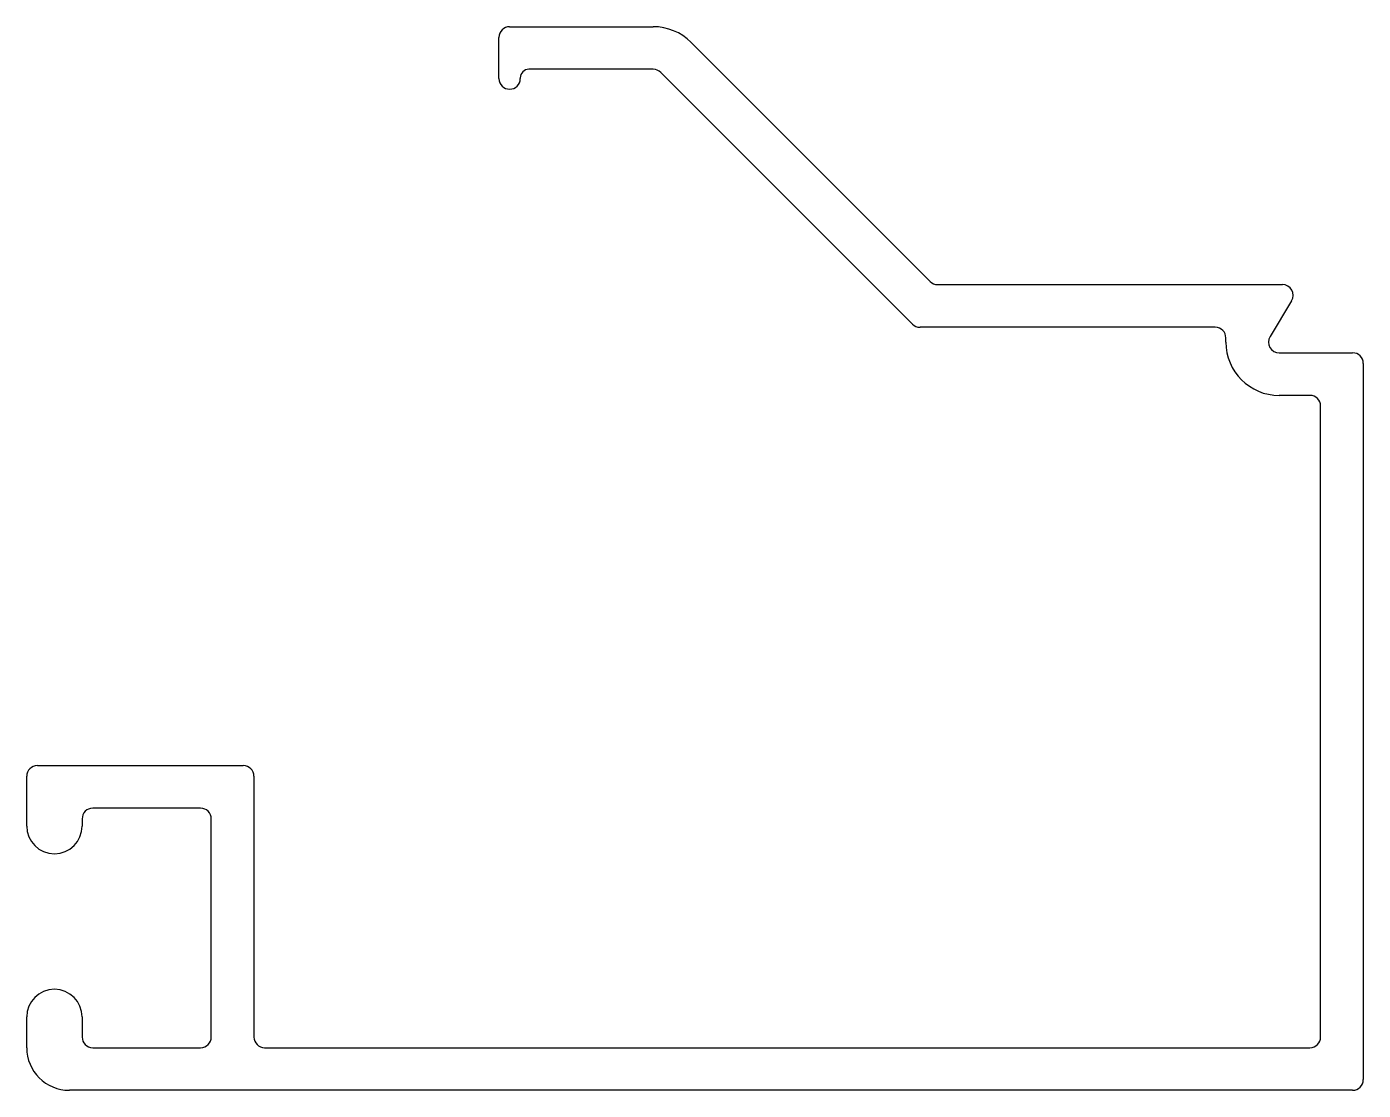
# Model space of a CAD drawing. Extents: x -16 to 15.3, y 3.9 to 28.9.
import ezdxf

# ---------------------------------------------------------------- set-up
doc = ezdxf.new("R2010")
doc.units = 0
doc.layers.get('0').update_dxf_attribs({"linetype": 'CONTINUOUS'})

msp = doc.modelspace()

# ---------------------------------------------------------------- linework, layer by layer
for p, q in [((-4.688, 28.858), (-1.319, 28.858)), ((-4.938, 27.642), (-4.938, 28.608)), ((-0.435, 28.492), (5.177, 22.879)), ((-4.438, 27.658), (-4.438, 27.642)), ((-1.319, 27.858), (-4.238, 27.858)), ((4.763, 21.879), (-1.142, 27.785)), ((-4.688, 27.392), (-4.688, 27.392)), ((5.354, 22.806), (13.441, 22.806)), ((13.655, 22.427), (13.149, 21.585)), ((11.863, 21.806), (4.94, 21.806)), ((12.113, 21.456), (12.113, 21.556)), ((13.363, 21.206), (15.086, 21.206)), ((15.336, 20.956), (15.336, 4.15)), ((14.086, 20.206), (13.363, 20.206)), ((14.336, 5.15), (14.336, 19.956)), ((-15.766, 11.52), (-10.936, 11.52)), ((-16.016, 10.1), (-16.016, 11.27)), ((-10.686, 11.27), (-10.686, 5.15)), ((-11.936, 10.52), (-14.466, 10.52)), ((-14.716, 10.27), (-14.716, 10.1)), ((-11.686, 5.15), (-11.686, 10.27)), ((-15.366, 9.45), (-15.366, 9.45)), ((-15.366, 6.27), (-15.366, 6.27)), ((-16.016, 4.9), (-16.016, 5.62)), ((-14.716, 5.62), (-14.716, 5.15)), ((-14.466, 4.9), (-11.936, 4.9)), ((-10.436, 4.9), (14.086, 4.9)), ((15.086, 3.9), (-15.016, 3.9))]:
    msp.add_line(p, q)
for centre, radius, start, end in [((-4.688, 28.608), 0.25, 90, 180), ((-1.319, 27.608), 1.25, 45, 90), ((-4.688, 27.642), 0.25, 180, 270), ((-4.688, 27.642), 0.25, 270, 0), ((-4.238, 27.658), 0.2, 90, 180), ((-1.319, 27.608), 0.25, 45, 90), ((5.354, 23.056), 0.25, 225, 270), ((13.441, 22.556), 0.25, 329, 90), ((4.94, 22.056), 0.25, 225, 270), ((11.863, 21.556), 0.25, 360, 90), ((13.363, 21.456), 1.25, 180, 270), ((13.363, 21.456), 0.25, 149, 270), ((15.086, 20.956), 0.25, 360, 90), ((14.086, 19.956), 0.25, 0, 90), ((-15.766, 11.27), 0.25, 90, 180), ((-10.936, 11.27), 0.25, 0, 90), ((-14.466, 10.27), 0.25, 90, 180), ((-11.936, 10.27), 0.25, 0, 90), ((-15.366, 10.1), 0.65, 180, 270), ((-15.366, 10.1), 0.65, 270, 0), ((-15.366, 5.62), 0.65, 90, 180), ((-15.366, 5.62), 0.65, 0, 90), ((-14.466, 5.15), 0.25, 180, 270), ((-11.936, 5.15), 0.25, 270, 0), ((-10.436, 5.15), 0.25, 180, 270), ((14.086, 5.15), 0.25, 270, 0), ((-15.016, 4.9), 1, 180, 270), ((15.086, 4.15), 0.25, 270, 0)]:
    msp.add_arc(centre, radius, start, end)

doc.saveas('drawing.dxf')
